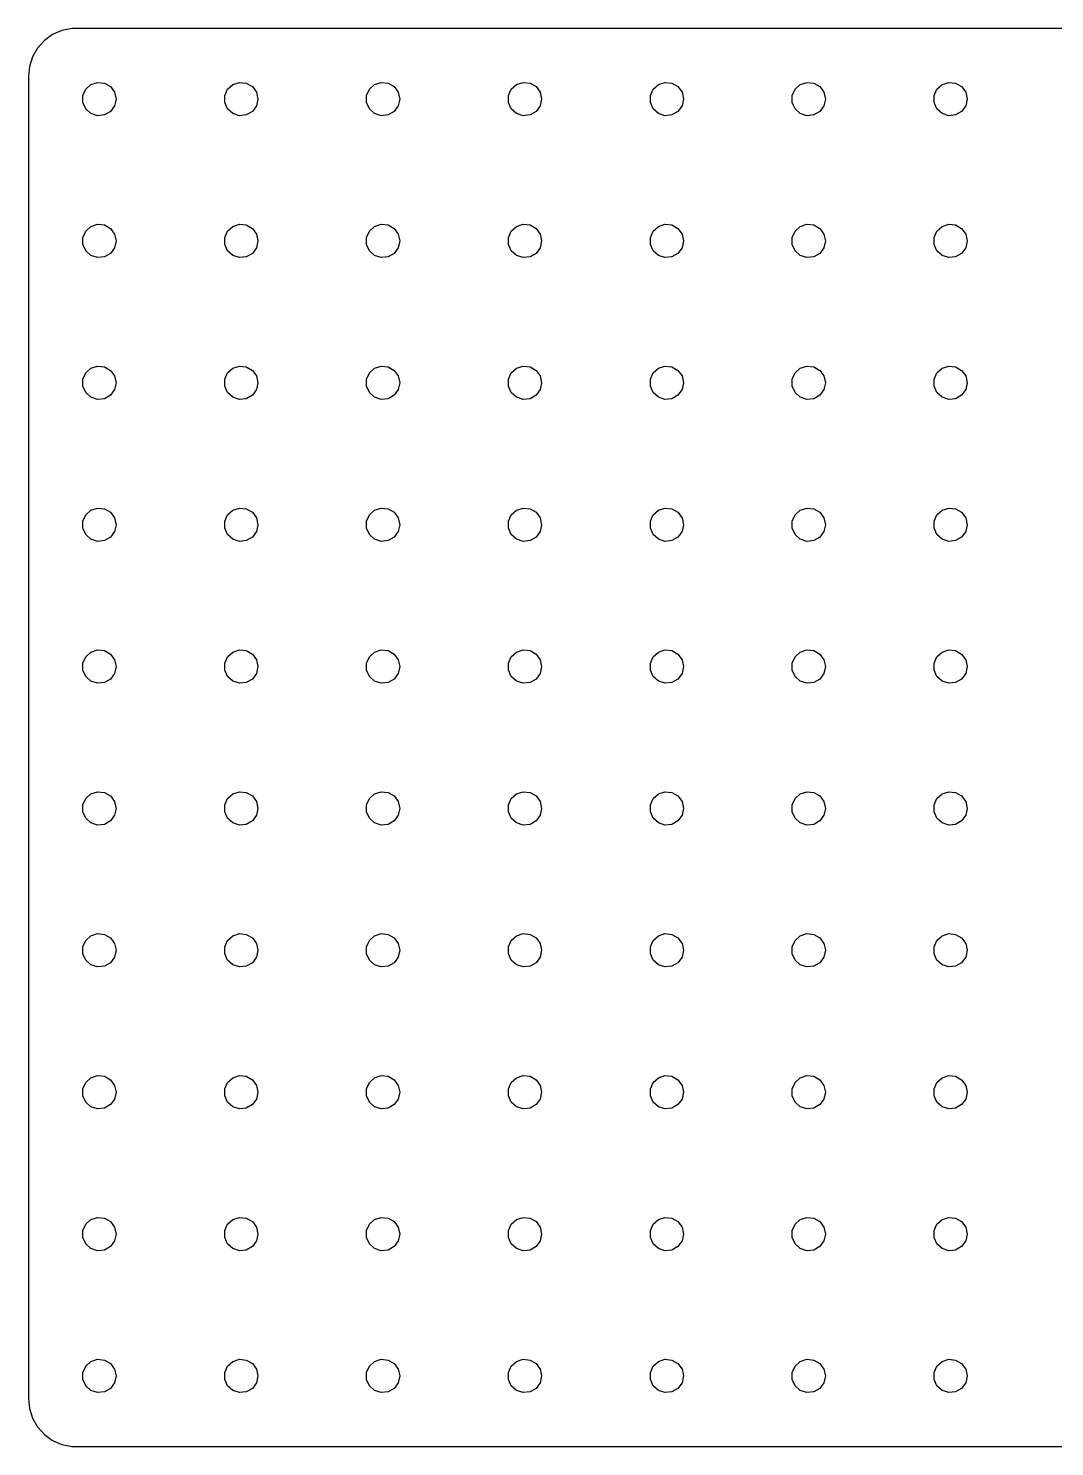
# Model space of a CAD drawing. Header units: metres. Extents: x 0 to 572, y 0 to 381.
# Drawn here: x 0 to 275.6, y 0.1 to 380.9 of the extents above; entities that cross this region are included whole.
import ezdxf

# ---------------------------------------------------------------- set-up
doc = ezdxf.new("R2010")
doc.units = ezdxf.units.M

msp = doc.modelspace()

# ---------------------------------------------------------------- linework, layer by layer
for p, q in [((11.6411, 380.929), (8.9828, 380.364)), ((559.859, 380.929), (11.6411, 380.929)), ((4.3013, 377.661), (2.4828, 375.641)), ((6.5, 379.258), (4.3013, 377.661)), ((8.9828, 380.364), (6.5, 379.258)), ((1.1239, 373.288), (0.2841, 370.703)), ((2.4828, 375.641), (1.1239, 373.288)), ((0.2841, 370.703), (0, 368)), ((0, 368), (0, 13)), ((15.4094, 364.595), (16.8, 365.847)), ((16.8, 365.847), (18.5796, 366.425)), ((18.5796, 366.425), (20.4406, 366.23)), ((20.4406, 366.23), (22.0611, 365.294)), ((53.5094, 364.595), (54.9, 365.847)), ((54.9, 365.847), (56.6796, 366.425)), ((56.6796, 366.425), (58.5406, 366.23)), ((58.5406, 366.23), (60.1611, 365.294)), ((91.6094, 364.595), (93, 365.847)), ((93, 365.847), (94.7796, 366.425)), ((94.7796, 366.425), (96.6406, 366.23)), ((96.6406, 366.23), (98.2611, 365.294)), ((129.709, 364.595), (131.1, 365.847)), ((131.1, 365.847), (132.88, 366.425)), ((132.88, 366.425), (134.741, 366.23)), ((134.741, 366.23), (136.361, 365.294)), ((167.809, 364.595), (169.2, 365.847)), ((169.2, 365.847), (170.98, 366.425)), ((170.98, 366.425), (172.841, 366.23)), ((172.841, 366.23), (174.461, 365.294)), ((205.909, 364.595), (207.3, 365.847)), ((207.3, 365.847), (209.08, 366.425)), ((209.08, 366.425), (210.941, 366.23)), ((210.941, 366.23), (212.561, 365.294)), ((244.009, 364.595), (245.4, 365.847)), ((245.4, 365.847), (247.18, 366.425)), ((247.18, 366.425), (249.041, 366.23)), ((249.041, 366.23), (250.661, 365.294)), ((14.6483, 362.886), (15.4094, 364.595)), ((14.6483, 361.014), (14.6483, 362.886)), ((22.0611, 365.294), (23.1609, 363.78)), ((23.1609, 363.78), (23.55, 361.95)), ((23.55, 361.95), (23.1609, 360.12)), ((52.7483, 362.886), (53.5094, 364.595)), ((52.7483, 361.014), (52.7483, 362.886)), ((60.1611, 365.294), (61.2609, 363.78)), ((61.2609, 363.78), (61.65, 361.95)), ((61.65, 361.95), (61.2609, 360.12)), ((90.8483, 362.886), (91.6094, 364.595)), ((90.8483, 361.014), (90.8483, 362.886)), ((98.2611, 365.294), (99.3609, 363.78)), ((99.3609, 363.78), (99.75, 361.95)), ((99.75, 361.95), (99.3609, 360.12)), ((128.948, 362.886), (129.709, 364.595)), ((128.948, 361.014), (128.948, 362.886)), ((136.361, 365.294), (137.461, 363.78)), ((137.461, 363.78), (137.85, 361.95)), ((137.85, 361.95), (137.461, 360.12)), ((167.048, 362.886), (167.809, 364.595)), ((167.048, 361.014), (167.048, 362.886)), ((174.461, 365.294), (175.561, 363.78)), ((175.561, 363.78), (175.95, 361.95)), ((175.95, 361.95), (175.561, 360.12)), ((205.148, 362.886), (205.909, 364.595)), ((205.148, 361.014), (205.148, 362.886)), ((212.561, 365.294), (213.661, 363.78)), ((213.661, 363.78), (214.05, 361.95)), ((214.05, 361.95), (213.661, 360.12)), ((243.248, 362.886), (244.009, 364.595)), ((243.248, 361.014), (243.248, 362.886)), ((250.661, 365.294), (251.761, 363.78)), ((251.761, 363.78), (252.15, 361.95)), ((252.15, 361.95), (251.761, 360.12)), ((15.4094, 359.305), (14.6483, 361.014)), ((16.8, 358.053), (15.4094, 359.305)), ((18.5796, 357.475), (16.8, 358.053)), ((22.0611, 358.606), (20.4406, 357.67)), ((23.1609, 360.12), (22.0611, 358.606)), ((53.5094, 359.305), (52.7483, 361.014)), ((54.9, 358.053), (53.5094, 359.305)), ((56.6796, 357.475), (54.9, 358.053)), ((60.1611, 358.606), (58.5406, 357.67)), ((61.2609, 360.12), (60.1611, 358.606)), ((91.6094, 359.305), (90.8483, 361.014)), ((93, 358.053), (91.6094, 359.305)), ((94.7796, 357.475), (93, 358.053)), ((98.2611, 358.606), (96.6406, 357.67)), ((99.3609, 360.12), (98.2611, 358.606)), ((129.709, 359.305), (128.948, 361.014)), ((131.1, 358.053), (129.709, 359.305)), ((132.88, 357.475), (131.1, 358.053)), ((136.361, 358.606), (134.741, 357.67)), ((137.461, 360.12), (136.361, 358.606)), ((167.809, 359.305), (167.048, 361.014)), ((169.2, 358.053), (167.809, 359.305)), ((170.98, 357.475), (169.2, 358.053)), ((174.461, 358.606), (172.841, 357.67)), ((175.561, 360.12), (174.461, 358.606)), ((205.909, 359.305), (205.148, 361.014)), ((207.3, 358.053), (205.909, 359.305)), ((209.08, 357.475), (207.3, 358.053)), ((212.561, 358.606), (210.941, 357.67)), ((213.661, 360.12), (212.561, 358.606)), ((244.009, 359.305), (243.248, 361.014)), ((245.4, 358.053), (244.009, 359.305)), ((247.18, 357.475), (245.4, 358.053)), ((250.661, 358.606), (249.041, 357.67)), ((251.761, 360.12), (250.661, 358.606)), ((20.4406, 357.67), (18.5796, 357.475)), ((58.5406, 357.67), (56.6796, 357.475)), ((96.6406, 357.67), (94.7796, 357.475)), ((134.741, 357.67), (132.88, 357.475)), ((172.841, 357.67), (170.98, 357.475)), ((210.941, 357.67), (209.08, 357.475)), ((249.041, 357.67), (247.18, 357.475)), ((15.4094, 326.495), (16.8, 327.747)), ((16.8, 327.747), (18.5796, 328.325)), ((18.5796, 328.325), (20.4406, 328.13)), ((20.4406, 328.13), (22.0611, 327.194)), ((53.5094, 326.495), (54.9, 327.747)), ((54.9, 327.747), (56.6796, 328.325)), ((56.6796, 328.325), (58.5406, 328.13)), ((58.5406, 328.13), (60.1611, 327.194)), ((91.6094, 326.495), (93, 327.747)), ((93, 327.747), (94.7796, 328.325)), ((94.7796, 328.325), (96.6406, 328.13)), ((96.6406, 328.13), (98.2611, 327.194)), ((129.709, 326.495), (131.1, 327.747)), ((131.1, 327.747), (132.88, 328.325)), ((132.88, 328.325), (134.741, 328.13)), ((134.741, 328.13), (136.361, 327.194)), ((167.809, 326.495), (169.2, 327.747)), ((169.2, 327.747), (170.98, 328.325)), ((170.98, 328.325), (172.841, 328.13)), ((172.841, 328.13), (174.461, 327.194)), ((205.909, 326.495), (207.3, 327.747)), ((207.3, 327.747), (209.08, 328.325)), ((209.08, 328.325), (210.941, 328.13)), ((210.941, 328.13), (212.561, 327.194)), ((244.009, 326.495), (245.4, 327.747)), ((245.4, 327.747), (247.18, 328.325)), ((247.18, 328.325), (249.041, 328.13)), ((249.041, 328.13), (250.661, 327.194)), ((14.6483, 324.786), (15.4094, 326.495)), ((14.6483, 322.914), (14.6483, 324.786)), ((22.0611, 327.194), (23.1609, 325.68)), ((23.1609, 325.68), (23.55, 323.85)), ((23.55, 323.85), (23.1609, 322.02)), ((52.7483, 324.786), (53.5094, 326.495)), ((52.7483, 322.914), (52.7483, 324.786)), ((60.1611, 327.194), (61.2609, 325.68)), ((61.2609, 325.68), (61.65, 323.85)), ((61.65, 323.85), (61.2609, 322.02)), ((90.8483, 324.786), (91.6094, 326.495)), ((90.8483, 322.914), (90.8483, 324.786)), ((98.2611, 327.194), (99.3609, 325.68)), ((99.3609, 325.68), (99.75, 323.85)), ((99.75, 323.85), (99.3609, 322.02)), ((128.948, 324.786), (129.709, 326.495)), ((128.948, 322.914), (128.948, 324.786)), ((136.361, 327.194), (137.461, 325.68)), ((137.461, 325.68), (137.85, 323.85)), ((137.85, 323.85), (137.461, 322.02)), ((167.048, 324.786), (167.809, 326.495)), ((167.048, 322.914), (167.048, 324.786)), ((174.461, 327.194), (175.561, 325.68)), ((175.561, 325.68), (175.95, 323.85)), ((175.95, 323.85), (175.561, 322.02)), ((205.148, 324.786), (205.909, 326.495)), ((205.148, 322.914), (205.148, 324.786)), ((212.561, 327.194), (213.661, 325.68)), ((213.661, 325.68), (214.05, 323.85)), ((214.05, 323.85), (213.661, 322.02)), ((243.248, 324.786), (244.009, 326.495)), ((243.248, 322.914), (243.248, 324.786)), ((250.661, 327.194), (251.761, 325.68)), ((251.761, 325.68), (252.15, 323.85)), ((252.15, 323.85), (251.761, 322.02)), ((15.4094, 321.205), (14.6483, 322.914)), ((16.8, 319.953), (15.4094, 321.205)), ((18.5796, 319.375), (16.8, 319.953)), ((22.0611, 320.506), (20.4406, 319.57)), ((23.1609, 322.02), (22.0611, 320.506)), ((53.5094, 321.205), (52.7483, 322.914)), ((54.9, 319.953), (53.5094, 321.205)), ((56.6796, 319.375), (54.9, 319.953)), ((60.1611, 320.506), (58.5406, 319.57)), ((61.2609, 322.02), (60.1611, 320.506)), ((91.6094, 321.205), (90.8483, 322.914)), ((93, 319.953), (91.6094, 321.205)), ((94.7796, 319.375), (93, 319.953)), ((98.2611, 320.506), (96.6406, 319.57)), ((99.3609, 322.02), (98.2611, 320.506)), ((129.709, 321.205), (128.948, 322.914)), ((131.1, 319.953), (129.709, 321.205)), ((132.88, 319.375), (131.1, 319.953)), ((136.361, 320.506), (134.741, 319.57)), ((137.461, 322.02), (136.361, 320.506)), ((167.809, 321.205), (167.048, 322.914)), ((169.2, 319.953), (167.809, 321.205)), ((170.98, 319.375), (169.2, 319.953)), ((174.461, 320.506), (172.841, 319.57)), ((175.561, 322.02), (174.461, 320.506)), ((205.909, 321.205), (205.148, 322.914)), ((207.3, 319.953), (205.909, 321.205)), ((209.08, 319.375), (207.3, 319.953)), ((212.561, 320.506), (210.941, 319.57)), ((213.661, 322.02), (212.561, 320.506)), ((244.009, 321.205), (243.248, 322.914)), ((245.4, 319.953), (244.009, 321.205)), ((247.18, 319.375), (245.4, 319.953)), ((250.661, 320.506), (249.041, 319.57)), ((251.761, 322.02), (250.661, 320.506)), ((20.4406, 319.57), (18.5796, 319.375)), ((58.5406, 319.57), (56.6796, 319.375)), ((96.6406, 319.57), (94.7796, 319.375)), ((134.741, 319.57), (132.88, 319.375)), ((172.841, 319.57), (170.98, 319.375)), ((210.941, 319.57), (209.08, 319.375)), ((249.041, 319.57), (247.18, 319.375)), ((15.4094, 288.395), (16.8, 289.647)), ((16.8, 289.647), (18.5796, 290.225)), ((18.5796, 290.225), (20.4406, 290.03)), ((20.4406, 290.03), (22.0611, 289.094)), ((53.5094, 288.395), (54.9, 289.647)), ((54.9, 289.647), (56.6796, 290.225)), ((56.6796, 290.225), (58.5406, 290.03)), ((58.5406, 290.03), (60.1611, 289.094)), ((91.6094, 288.395), (93, 289.647)), ((93, 289.647), (94.7796, 290.225)), ((94.7796, 290.225), (96.6406, 290.03)), ((96.6406, 290.03), (98.2611, 289.094)), ((129.709, 288.395), (131.1, 289.647)), ((131.1, 289.647), (132.88, 290.225)), ((132.88, 290.225), (134.741, 290.03)), ((134.741, 290.03), (136.361, 289.094)), ((167.809, 288.395), (169.2, 289.647)), ((169.2, 289.647), (170.98, 290.225)), ((170.98, 290.225), (172.841, 290.03)), ((172.841, 290.03), (174.461, 289.094)), ((205.909, 288.395), (207.3, 289.647)), ((207.3, 289.647), (209.08, 290.225)), ((209.08, 290.225), (210.941, 290.03)), ((210.941, 290.03), (212.561, 289.094)), ((244.009, 288.395), (245.4, 289.647)), ((245.4, 289.647), (247.18, 290.225)), ((247.18, 290.225), (249.041, 290.03)), ((249.041, 290.03), (250.661, 289.094)), ((14.6483, 286.686), (15.4094, 288.395)), ((14.6483, 284.814), (14.6483, 286.686)), ((22.0611, 289.094), (23.1609, 287.58)), ((23.1609, 287.58), (23.55, 285.75)), ((23.55, 285.75), (23.1609, 283.92)), ((52.7483, 286.686), (53.5094, 288.395)), ((52.7483, 284.814), (52.7483, 286.686)), ((60.1611, 289.094), (61.2609, 287.58)), ((61.2609, 287.58), (61.65, 285.75)), ((61.65, 285.75), (61.2609, 283.92)), ((90.8483, 286.686), (91.6094, 288.395)), ((90.8483, 284.814), (90.8483, 286.686)), ((98.2611, 289.094), (99.3609, 287.58)), ((99.3609, 287.58), (99.75, 285.75)), ((99.75, 285.75), (99.3609, 283.92)), ((128.948, 286.686), (129.709, 288.395)), ((128.948, 284.814), (128.948, 286.686)), ((136.361, 289.094), (137.461, 287.58)), ((137.461, 287.58), (137.85, 285.75)), ((137.85, 285.75), (137.461, 283.92)), ((167.048, 286.686), (167.809, 288.395)), ((167.048, 284.814), (167.048, 286.686)), ((174.461, 289.094), (175.561, 287.58)), ((175.561, 287.58), (175.95, 285.75)), ((175.95, 285.75), (175.561, 283.92)), ((205.148, 286.686), (205.909, 288.395)), ((205.148, 284.814), (205.148, 286.686)), ((212.561, 289.094), (213.661, 287.58)), ((213.661, 287.58), (214.05, 285.75)), ((214.05, 285.75), (213.661, 283.92)), ((243.248, 286.686), (244.009, 288.395)), ((243.248, 284.814), (243.248, 286.686)), ((250.661, 289.094), (251.761, 287.58)), ((251.761, 287.58), (252.15, 285.75)), ((252.15, 285.75), (251.761, 283.92)), ((15.4094, 283.105), (14.6483, 284.814)), ((16.8, 281.853), (15.4094, 283.105)), ((18.5796, 281.275), (16.8, 281.853)), ((22.0611, 282.406), (20.4406, 281.47)), ((23.1609, 283.92), (22.0611, 282.406)), ((53.5094, 283.105), (52.7483, 284.814)), ((54.9, 281.853), (53.5094, 283.105)), ((56.6796, 281.275), (54.9, 281.853)), ((60.1611, 282.406), (58.5406, 281.47)), ((61.2609, 283.92), (60.1611, 282.406)), ((91.6094, 283.105), (90.8483, 284.814)), ((93, 281.853), (91.6094, 283.105)), ((94.7796, 281.275), (93, 281.853)), ((98.2611, 282.406), (96.6406, 281.47)), ((99.3609, 283.92), (98.2611, 282.406)), ((129.709, 283.105), (128.948, 284.814)), ((131.1, 281.853), (129.709, 283.105)), ((132.88, 281.275), (131.1, 281.853)), ((136.361, 282.406), (134.741, 281.47)), ((137.461, 283.92), (136.361, 282.406)), ((167.809, 283.105), (167.048, 284.814)), ((169.2, 281.853), (167.809, 283.105)), ((170.98, 281.275), (169.2, 281.853)), ((174.461, 282.406), (172.841, 281.47)), ((175.561, 283.92), (174.461, 282.406)), ((205.909, 283.105), (205.148, 284.814)), ((207.3, 281.853), (205.909, 283.105)), ((209.08, 281.275), (207.3, 281.853)), ((212.561, 282.406), (210.941, 281.47)), ((213.661, 283.92), (212.561, 282.406)), ((244.009, 283.105), (243.248, 284.814)), ((245.4, 281.853), (244.009, 283.105)), ((247.18, 281.275), (245.4, 281.853)), ((250.661, 282.406), (249.041, 281.47)), ((251.761, 283.92), (250.661, 282.406)), ((20.4406, 281.47), (18.5796, 281.275)), ((58.5406, 281.47), (56.6796, 281.275)), ((96.6406, 281.47), (94.7796, 281.275)), ((134.741, 281.47), (132.88, 281.275)), ((172.841, 281.47), (170.98, 281.275)), ((210.941, 281.47), (209.08, 281.275)), ((249.041, 281.47), (247.18, 281.275)), ((15.4094, 250.295), (16.8, 251.547)), ((16.8, 251.547), (18.5796, 252.125)), ((18.5796, 252.125), (20.4406, 251.93)), ((20.4406, 251.93), (22.0611, 250.994)), ((53.5094, 250.295), (54.9, 251.547)), ((54.9, 251.547), (56.6796, 252.125)), ((56.6796, 252.125), (58.5406, 251.93)), ((58.5406, 251.93), (60.1611, 250.994)), ((91.6094, 250.295), (93, 251.547)), ((93, 251.547), (94.7796, 252.125)), ((94.7796, 252.125), (96.6406, 251.93)), ((96.6406, 251.93), (98.2611, 250.994)), ((129.709, 250.295), (131.1, 251.547)), ((131.1, 251.547), (132.88, 252.125)), ((132.88, 252.125), (134.741, 251.93)), ((134.741, 251.93), (136.361, 250.994)), ((167.809, 250.295), (169.2, 251.547)), ((169.2, 251.547), (170.98, 252.125)), ((170.98, 252.125), (172.841, 251.93)), ((172.841, 251.93), (174.461, 250.994)), ((205.909, 250.295), (207.3, 251.547)), ((207.3, 251.547), (209.08, 252.125)), ((209.08, 252.125), (210.941, 251.93)), ((210.941, 251.93), (212.561, 250.994)), ((244.009, 250.295), (245.4, 251.547)), ((245.4, 251.547), (247.18, 252.125)), ((247.18, 252.125), (249.041, 251.93)), ((249.041, 251.93), (250.661, 250.994)), ((14.6483, 248.586), (15.4094, 250.295)), ((14.6483, 246.714), (14.6483, 248.586)), ((22.0611, 250.994), (23.1609, 249.48)), ((23.1609, 249.48), (23.55, 247.65)), ((23.55, 247.65), (23.1609, 245.82)), ((52.7483, 248.586), (53.5094, 250.295)), ((52.7483, 246.714), (52.7483, 248.586)), ((60.1611, 250.994), (61.2609, 249.48)), ((61.2609, 249.48), (61.65, 247.65)), ((61.65, 247.65), (61.2609, 245.82)), ((90.8483, 248.586), (91.6094, 250.295)), ((90.8483, 246.714), (90.8483, 248.586)), ((98.2611, 250.994), (99.3609, 249.48)), ((99.3609, 249.48), (99.75, 247.65)), ((99.75, 247.65), (99.3609, 245.82)), ((128.948, 248.586), (129.709, 250.295)), ((128.948, 246.714), (128.948, 248.586)), ((136.361, 250.994), (137.461, 249.48)), ((137.461, 249.48), (137.85, 247.65)), ((137.85, 247.65), (137.461, 245.82)), ((167.048, 248.586), (167.809, 250.295)), ((167.048, 246.714), (167.048, 248.586)), ((174.461, 250.994), (175.561, 249.48)), ((175.561, 249.48), (175.95, 247.65)), ((175.95, 247.65), (175.561, 245.82)), ((205.148, 248.586), (205.909, 250.295)), ((205.148, 246.714), (205.148, 248.586)), ((212.561, 250.994), (213.661, 249.48)), ((213.661, 249.48), (214.05, 247.65)), ((214.05, 247.65), (213.661, 245.82)), ((243.248, 248.586), (244.009, 250.295)), ((243.248, 246.714), (243.248, 248.586)), ((250.661, 250.994), (251.761, 249.48)), ((251.761, 249.48), (252.15, 247.65)), ((252.15, 247.65), (251.761, 245.82)), ((15.4094, 245.005), (14.6483, 246.714)), ((16.8, 243.753), (15.4094, 245.005)), ((18.5796, 243.175), (16.8, 243.753)), ((22.0611, 244.306), (20.4406, 243.37)), ((23.1609, 245.82), (22.0611, 244.306)), ((53.5094, 245.005), (52.7483, 246.714)), ((54.9, 243.753), (53.5094, 245.005)), ((56.6796, 243.175), (54.9, 243.753)), ((60.1611, 244.306), (58.5406, 243.37)), ((61.2609, 245.82), (60.1611, 244.306)), ((91.6094, 245.005), (90.8483, 246.714)), ((93, 243.753), (91.6094, 245.005)), ((94.7796, 243.175), (93, 243.753)), ((98.2611, 244.306), (96.6406, 243.37)), ((99.3609, 245.82), (98.2611, 244.306)), ((129.709, 245.005), (128.948, 246.714)), ((131.1, 243.753), (129.709, 245.005)), ((132.88, 243.175), (131.1, 243.753)), ((136.361, 244.306), (134.741, 243.37)), ((137.461, 245.82), (136.361, 244.306)), ((167.809, 245.005), (167.048, 246.714)), ((169.2, 243.753), (167.809, 245.005)), ((170.98, 243.175), (169.2, 243.753)), ((174.461, 244.306), (172.841, 243.37)), ((175.561, 245.82), (174.461, 244.306)), ((205.909, 245.005), (205.148, 246.714)), ((207.3, 243.753), (205.909, 245.005)), ((209.08, 243.175), (207.3, 243.753)), ((212.561, 244.306), (210.941, 243.37)), ((213.661, 245.82), (212.561, 244.306)), ((244.009, 245.005), (243.248, 246.714)), ((245.4, 243.753), (244.009, 245.005)), ((247.18, 243.175), (245.4, 243.753)), ((250.661, 244.306), (249.041, 243.37)), ((251.761, 245.82), (250.661, 244.306)), ((20.4406, 243.37), (18.5796, 243.175)), ((58.5406, 243.37), (56.6796, 243.175)), ((96.6406, 243.37), (94.7796, 243.175)), ((134.741, 243.37), (132.88, 243.175)), ((172.841, 243.37), (170.98, 243.175)), ((210.941, 243.37), (209.08, 243.175)), ((249.041, 243.37), (247.18, 243.175)), ((15.4094, 212.195), (16.8, 213.447)), ((16.8, 213.447), (18.5796, 214.025)), ((18.5796, 214.025), (20.4406, 213.83)), ((20.4406, 213.83), (22.0611, 212.894)), ((53.5094, 212.195), (54.9, 213.447)), ((54.9, 213.447), (56.6796, 214.025)), ((56.6796, 214.025), (58.5406, 213.83)), ((58.5406, 213.83), (60.1611, 212.894)), ((91.6094, 212.195), (93, 213.447)), ((93, 213.447), (94.7796, 214.025)), ((94.7796, 214.025), (96.6406, 213.83)), ((96.6406, 213.83), (98.2611, 212.894)), ((129.709, 212.195), (131.1, 213.447)), ((131.1, 213.447), (132.88, 214.025)), ((132.88, 214.025), (134.741, 213.83)), ((134.741, 213.83), (136.361, 212.894)), ((167.809, 212.195), (169.2, 213.447)), ((169.2, 213.447), (170.98, 214.025)), ((170.98, 214.025), (172.841, 213.83)), ((172.841, 213.83), (174.461, 212.894)), ((205.909, 212.195), (207.3, 213.447)), ((207.3, 213.447), (209.08, 214.025)), ((209.08, 214.025), (210.941, 213.83)), ((210.941, 213.83), (212.561, 212.894)), ((244.009, 212.195), (245.4, 213.447)), ((245.4, 213.447), (247.18, 214.025)), ((247.18, 214.025), (249.041, 213.83)), ((249.041, 213.83), (250.661, 212.894)), ((14.6483, 210.486), (15.4094, 212.195)), ((14.6483, 208.614), (14.6483, 210.486)), ((22.0611, 212.894), (23.1609, 211.38)), ((23.1609, 211.38), (23.55, 209.55)), ((23.55, 209.55), (23.1609, 207.72)), ((52.7483, 210.486), (53.5094, 212.195)), ((52.7483, 208.614), (52.7483, 210.486)), ((60.1611, 212.894), (61.2609, 211.38)), ((61.2609, 211.38), (61.65, 209.55)), ((61.65, 209.55), (61.2609, 207.72)), ((90.8483, 210.486), (91.6094, 212.195)), ((90.8483, 208.614), (90.8483, 210.486)), ((98.2611, 212.894), (99.3609, 211.38)), ((99.3609, 211.38), (99.75, 209.55)), ((99.75, 209.55), (99.3609, 207.72)), ((128.948, 210.486), (129.709, 212.195)), ((128.948, 208.614), (128.948, 210.486)), ((136.361, 212.894), (137.461, 211.38)), ((137.461, 211.38), (137.85, 209.55)), ((137.85, 209.55), (137.461, 207.72)), ((167.048, 210.486), (167.809, 212.195)), ((167.048, 208.614), (167.048, 210.486)), ((174.461, 212.894), (175.561, 211.38)), ((175.561, 211.38), (175.95, 209.55)), ((175.95, 209.55), (175.561, 207.72)), ((205.148, 210.486), (205.909, 212.195)), ((205.148, 208.614), (205.148, 210.486)), ((212.561, 212.894), (213.661, 211.38)), ((213.661, 211.38), (214.05, 209.55)), ((214.05, 209.55), (213.661, 207.72)), ((243.248, 210.486), (244.009, 212.195)), ((243.248, 208.614), (243.248, 210.486)), ((250.661, 212.894), (251.761, 211.38)), ((251.761, 211.38), (252.15, 209.55)), ((252.15, 209.55), (251.761, 207.72)), ((15.4094, 206.905), (14.6483, 208.614)), ((16.8, 205.653), (15.4094, 206.905)), ((22.0611, 206.206), (20.4406, 205.27)), ((23.1609, 207.72), (22.0611, 206.206)), ((53.5094, 206.905), (52.7483, 208.614)), ((54.9, 205.653), (53.5094, 206.905)), ((60.1611, 206.206), (58.5406, 205.27)), ((61.2609, 207.72), (60.1611, 206.206)), ((91.6094, 206.905), (90.8483, 208.614)), ((93, 205.653), (91.6094, 206.905)), ((98.2611, 206.206), (96.6406, 205.27)), ((99.3609, 207.72), (98.2611, 206.206)), ((129.709, 206.905), (128.948, 208.614)), ((131.1, 205.653), (129.709, 206.905)), ((136.361, 206.206), (134.741, 205.27)), ((137.461, 207.72), (136.361, 206.206)), ((167.809, 206.905), (167.048, 208.614)), ((169.2, 205.653), (167.809, 206.905)), ((174.461, 206.206), (172.841, 205.27)), ((175.561, 207.72), (174.461, 206.206)), ((205.909, 206.905), (205.148, 208.614)), ((207.3, 205.653), (205.909, 206.905)), ((212.561, 206.206), (210.941, 205.27)), ((213.661, 207.72), (212.561, 206.206)), ((244.009, 206.905), (243.248, 208.614)), ((245.4, 205.653), (244.009, 206.905)), ((250.661, 206.206), (249.041, 205.27)), ((251.761, 207.72), (250.661, 206.206)), ((18.5796, 205.075), (16.8, 205.653)), ((20.4406, 205.27), (18.5796, 205.075)), ((56.6796, 205.075), (54.9, 205.653)), ((58.5406, 205.27), (56.6796, 205.075)), ((94.7796, 205.075), (93, 205.653)), ((96.6406, 205.27), (94.7796, 205.075)), ((132.88, 205.075), (131.1, 205.653)), ((134.741, 205.27), (132.88, 205.075)), ((170.98, 205.075), (169.2, 205.653)), ((172.841, 205.27), (170.98, 205.075)), ((209.08, 205.075), (207.3, 205.653)), ((210.941, 205.27), (209.08, 205.075)), ((247.18, 205.075), (245.4, 205.653)), ((249.041, 205.27), (247.18, 205.075)), ((15.4094, 174.095), (16.8, 175.347)), ((16.8, 175.347), (18.5796, 175.925)), ((18.5796, 175.925), (20.4406, 175.73)), ((20.4406, 175.73), (22.0611, 174.794)), ((53.5094, 174.095), (54.9, 175.347)), ((54.9, 175.347), (56.6796, 175.925)), ((56.6796, 175.925), (58.5406, 175.73)), ((58.5406, 175.73), (60.1611, 174.794)), ((91.6094, 174.095), (93, 175.347)), ((93, 175.347), (94.7796, 175.925)), ((94.7796, 175.925), (96.6406, 175.73)), ((96.6406, 175.73), (98.2611, 174.794)), ((129.709, 174.095), (131.1, 175.347)), ((131.1, 175.347), (132.88, 175.925)), ((132.88, 175.925), (134.741, 175.73)), ((134.741, 175.73), (136.361, 174.794)), ((167.809, 174.095), (169.2, 175.347)), ((169.2, 175.347), (170.98, 175.925)), ((170.98, 175.925), (172.841, 175.73)), ((172.841, 175.73), (174.461, 174.794)), ((205.909, 174.095), (207.3, 175.347)), ((207.3, 175.347), (209.08, 175.925)), ((209.08, 175.925), (210.941, 175.73)), ((210.941, 175.73), (212.561, 174.794)), ((244.009, 174.095), (245.4, 175.347)), ((245.4, 175.347), (247.18, 175.925)), ((247.18, 175.925), (249.041, 175.73)), ((249.041, 175.73), (250.661, 174.794)), ((14.6483, 172.386), (15.4094, 174.095)), ((14.6483, 170.514), (14.6483, 172.386)), ((22.0611, 174.794), (23.1609, 173.28)), ((23.1609, 173.28), (23.55, 171.45)), ((23.55, 171.45), (23.1609, 169.62)), ((52.7483, 172.386), (53.5094, 174.095)), ((52.7483, 170.514), (52.7483, 172.386)), ((60.1611, 174.794), (61.2609, 173.28)), ((61.2609, 173.28), (61.65, 171.45)), ((61.65, 171.45), (61.2609, 169.62)), ((90.8483, 172.386), (91.6094, 174.095)), ((90.8483, 170.514), (90.8483, 172.386)), ((98.2611, 174.794), (99.3609, 173.28)), ((99.3609, 173.28), (99.75, 171.45)), ((99.75, 171.45), (99.3609, 169.62)), ((128.948, 172.386), (129.709, 174.095)), ((128.948, 170.514), (128.948, 172.386)), ((136.361, 174.794), (137.461, 173.28)), ((137.461, 173.28), (137.85, 171.45)), ((137.85, 171.45), (137.461, 169.62)), ((167.048, 172.386), (167.809, 174.095)), ((167.048, 170.514), (167.048, 172.386)), ((174.461, 174.794), (175.561, 173.28)), ((175.561, 173.28), (175.95, 171.45)), ((175.95, 171.45), (175.561, 169.62)), ((205.148, 172.386), (205.909, 174.095)), ((205.148, 170.514), (205.148, 172.386)), ((212.561, 174.794), (213.661, 173.28)), ((213.661, 173.28), (214.05, 171.45)), ((214.05, 171.45), (213.661, 169.62)), ((243.248, 172.386), (244.009, 174.095)), ((243.248, 170.514), (243.248, 172.386)), ((250.661, 174.794), (251.761, 173.28)), ((251.761, 173.28), (252.15, 171.45)), ((252.15, 171.45), (251.761, 169.62)), ((15.4094, 168.805), (14.6483, 170.514)), ((16.8, 167.553), (15.4094, 168.805)), ((22.0611, 168.106), (20.4406, 167.17)), ((23.1609, 169.62), (22.0611, 168.106)), ((53.5094, 168.805), (52.7483, 170.514)), ((54.9, 167.553), (53.5094, 168.805)), ((60.1611, 168.106), (58.5406, 167.17)), ((61.2609, 169.62), (60.1611, 168.106)), ((91.6094, 168.805), (90.8483, 170.514)), ((93, 167.553), (91.6094, 168.805)), ((98.2611, 168.106), (96.6406, 167.17)), ((99.3609, 169.62), (98.2611, 168.106)), ((129.709, 168.805), (128.948, 170.514)), ((131.1, 167.553), (129.709, 168.805)), ((136.361, 168.106), (134.741, 167.17)), ((137.461, 169.62), (136.361, 168.106)), ((167.809, 168.805), (167.048, 170.514)), ((169.2, 167.553), (167.809, 168.805)), ((174.461, 168.106), (172.841, 167.17)), ((175.561, 169.62), (174.461, 168.106)), ((205.909, 168.805), (205.148, 170.514)), ((207.3, 167.553), (205.909, 168.805)), ((212.561, 168.106), (210.941, 167.17)), ((213.661, 169.62), (212.561, 168.106)), ((244.009, 168.805), (243.248, 170.514)), ((245.4, 167.553), (244.009, 168.805)), ((250.661, 168.106), (249.041, 167.17)), ((251.761, 169.62), (250.661, 168.106)), ((18.5796, 166.975), (16.8, 167.553)), ((20.4406, 167.17), (18.5796, 166.975)), ((56.6796, 166.975), (54.9, 167.553)), ((58.5406, 167.17), (56.6796, 166.975)), ((94.7796, 166.975), (93, 167.553)), ((96.6406, 167.17), (94.7796, 166.975)), ((132.88, 166.975), (131.1, 167.553)), ((134.741, 167.17), (132.88, 166.975)), ((170.98, 166.975), (169.2, 167.553)), ((172.841, 167.17), (170.98, 166.975)), ((209.08, 166.975), (207.3, 167.553)), ((210.941, 167.17), (209.08, 166.975)), ((247.18, 166.975), (245.4, 167.553)), ((249.041, 167.17), (247.18, 166.975)), ((15.4094, 135.995), (16.8, 137.247)), ((16.8, 137.247), (18.5796, 137.825)), ((18.5796, 137.825), (20.4406, 137.63)), ((20.4406, 137.63), (22.0611, 136.694)), ((53.5094, 135.995), (54.9, 137.247)), ((54.9, 137.247), (56.6796, 137.825)), ((56.6796, 137.825), (58.5406, 137.63)), ((58.5406, 137.63), (60.1611, 136.694)), ((91.6094, 135.995), (93, 137.247)), ((93, 137.247), (94.7796, 137.825)), ((94.7796, 137.825), (96.6406, 137.63)), ((96.6406, 137.63), (98.2611, 136.694)), ((129.709, 135.995), (131.1, 137.247)), ((131.1, 137.247), (132.88, 137.825)), ((132.88, 137.825), (134.741, 137.63)), ((134.741, 137.63), (136.361, 136.694)), ((167.809, 135.995), (169.2, 137.247)), ((169.2, 137.247), (170.98, 137.825)), ((170.98, 137.825), (172.841, 137.63)), ((172.841, 137.63), (174.461, 136.694)), ((205.909, 135.995), (207.3, 137.247)), ((207.3, 137.247), (209.08, 137.825)), ((209.08, 137.825), (210.941, 137.63)), ((210.941, 137.63), (212.561, 136.694)), ((244.009, 135.995), (245.4, 137.247)), ((245.4, 137.247), (247.18, 137.825)), ((247.18, 137.825), (249.041, 137.63)), ((249.041, 137.63), (250.661, 136.694)), ((14.6483, 134.286), (15.4094, 135.995)), ((14.6483, 132.414), (14.6483, 134.286)), ((22.0611, 136.694), (23.1609, 135.18)), ((23.1609, 135.18), (23.55, 133.35)), ((23.55, 133.35), (23.1609, 131.52)), ((52.7483, 134.286), (53.5094, 135.995)), ((52.7483, 132.414), (52.7483, 134.286)), ((60.1611, 136.694), (61.2609, 135.18)), ((61.2609, 135.18), (61.65, 133.35)), ((61.65, 133.35), (61.2609, 131.52)), ((90.8483, 134.286), (91.6094, 135.995)), ((90.8483, 132.414), (90.8483, 134.286)), ((98.2611, 136.694), (99.3609, 135.18)), ((99.3609, 135.18), (99.75, 133.35)), ((99.75, 133.35), (99.3609, 131.52)), ((128.948, 134.286), (129.709, 135.995)), ((128.948, 132.414), (128.948, 134.286)), ((136.361, 136.694), (137.461, 135.18)), ((137.461, 135.18), (137.85, 133.35)), ((137.85, 133.35), (137.461, 131.52)), ((167.048, 134.286), (167.809, 135.995)), ((167.048, 132.414), (167.048, 134.286)), ((174.461, 136.694), (175.561, 135.18)), ((175.561, 135.18), (175.95, 133.35)), ((175.95, 133.35), (175.561, 131.52)), ((205.148, 134.286), (205.909, 135.995)), ((205.148, 132.414), (205.148, 134.286)), ((212.561, 136.694), (213.661, 135.18)), ((213.661, 135.18), (214.05, 133.35)), ((214.05, 133.35), (213.661, 131.52)), ((243.248, 134.286), (244.009, 135.995)), ((243.248, 132.414), (243.248, 134.286)), ((250.661, 136.694), (251.761, 135.18)), ((251.761, 135.18), (252.15, 133.35)), ((252.15, 133.35), (251.761, 131.52)), ((15.4094, 130.705), (14.6483, 132.414)), ((16.8, 129.453), (15.4094, 130.705)), ((22.0611, 130.006), (20.4406, 129.07)), ((23.1609, 131.52), (22.0611, 130.006)), ((53.5094, 130.705), (52.7483, 132.414)), ((54.9, 129.453), (53.5094, 130.705)), ((60.1611, 130.006), (58.5406, 129.07)), ((61.2609, 131.52), (60.1611, 130.006)), ((91.6094, 130.705), (90.8483, 132.414)), ((93, 129.453), (91.6094, 130.705)), ((98.2611, 130.006), (96.6406, 129.07)), ((99.3609, 131.52), (98.2611, 130.006)), ((129.709, 130.705), (128.948, 132.414)), ((131.1, 129.453), (129.709, 130.705)), ((136.361, 130.006), (134.741, 129.07)), ((137.461, 131.52), (136.361, 130.006)), ((167.809, 130.705), (167.048, 132.414)), ((169.2, 129.453), (167.809, 130.705)), ((174.461, 130.006), (172.841, 129.07)), ((175.561, 131.52), (174.461, 130.006)), ((205.909, 130.705), (205.148, 132.414)), ((207.3, 129.453), (205.909, 130.705)), ((212.561, 130.006), (210.941, 129.07)), ((213.661, 131.52), (212.561, 130.006)), ((244.009, 130.705), (243.248, 132.414)), ((245.4, 129.453), (244.009, 130.705)), ((250.661, 130.006), (249.041, 129.07)), ((251.761, 131.52), (250.661, 130.006)), ((18.5796, 128.875), (16.8, 129.453)), ((20.4406, 129.07), (18.5796, 128.875)), ((56.6796, 128.875), (54.9, 129.453)), ((58.5406, 129.07), (56.6796, 128.875)), ((94.7796, 128.875), (93, 129.453)), ((96.6406, 129.07), (94.7796, 128.875)), ((132.88, 128.875), (131.1, 129.453)), ((134.741, 129.07), (132.88, 128.875)), ((170.98, 128.875), (169.2, 129.453)), ((172.841, 129.07), (170.98, 128.875)), ((209.08, 128.875), (207.3, 129.453)), ((210.941, 129.07), (209.08, 128.875)), ((247.18, 128.875), (245.4, 129.453)), ((249.041, 129.07), (247.18, 128.875)), ((15.4094, 97.895), (16.8, 99.1471)), ((16.8, 99.1471), (18.5796, 99.7253)), ((18.5796, 99.7253), (20.4406, 99.5297)), ((20.4406, 99.5297), (22.0611, 98.5941)), ((53.5094, 97.895), (54.9, 99.1471)), ((54.9, 99.1471), (56.6796, 99.7253)), ((56.6796, 99.7253), (58.5406, 99.5297)), ((58.5406, 99.5297), (60.1611, 98.5941)), ((91.6094, 97.895), (93, 99.1471)), ((93, 99.1471), (94.7796, 99.7253)), ((94.7796, 99.7253), (96.6406, 99.5297)), ((96.6406, 99.5297), (98.2611, 98.5941)), ((129.709, 97.895), (131.1, 99.1471)), ((131.1, 99.1471), (132.88, 99.7253)), ((132.88, 99.7253), (134.741, 99.5297)), ((134.741, 99.5297), (136.361, 98.5941)), ((167.809, 97.895), (169.2, 99.1471)), ((169.2, 99.1471), (170.98, 99.7253)), ((170.98, 99.7253), (172.841, 99.5297)), ((172.841, 99.5297), (174.461, 98.5941)), ((205.909, 97.895), (207.3, 99.1471)), ((207.3, 99.1471), (209.08, 99.7253)), ((209.08, 99.7253), (210.941, 99.5297)), ((210.941, 99.5297), (212.561, 98.5941)), ((244.009, 97.895), (245.4, 99.1471)), ((245.4, 99.1471), (247.18, 99.7253)), ((247.18, 99.7253), (249.041, 99.5297)), ((249.041, 99.5297), (250.661, 98.5941)), ((14.6483, 96.1856), (15.4094, 97.895)), ((14.6483, 94.3144), (14.6483, 96.1856)), ((22.0611, 98.5941), (23.1609, 97.0803)), ((23.1609, 97.0803), (23.55, 95.25)), ((23.55, 95.25), (23.1609, 93.4197)), ((52.7483, 96.1856), (53.5094, 97.895)), ((52.7483, 94.3144), (52.7483, 96.1856)), ((60.1611, 98.5941), (61.2609, 97.0803)), ((61.2609, 97.0803), (61.65, 95.25)), ((61.65, 95.25), (61.2609, 93.4197)), ((90.8483, 96.1856), (91.6094, 97.895)), ((90.8483, 94.3144), (90.8483, 96.1856)), ((98.2611, 98.5941), (99.3609, 97.0803)), ((99.3609, 97.0803), (99.75, 95.25)), ((99.75, 95.25), (99.3609, 93.4197)), ((128.948, 96.1856), (129.709, 97.895)), ((128.948, 94.3144), (128.948, 96.1856)), ((136.361, 98.5941), (137.461, 97.0803)), ((137.461, 97.0803), (137.85, 95.25)), ((137.85, 95.25), (137.461, 93.4197)), ((167.048, 96.1856), (167.809, 97.895)), ((167.048, 94.3144), (167.048, 96.1856)), ((174.461, 98.5941), (175.561, 97.0803)), ((175.561, 97.0803), (175.95, 95.25)), ((175.95, 95.25), (175.561, 93.4197)), ((205.148, 96.1856), (205.909, 97.895)), ((205.148, 94.3144), (205.148, 96.1856)), ((212.561, 98.5941), (213.661, 97.0803)), ((213.661, 97.0803), (214.05, 95.25)), ((214.05, 95.25), (213.661, 93.4197)), ((243.248, 96.1856), (244.009, 97.895)), ((243.248, 94.3144), (243.248, 96.1856)), ((250.661, 98.5941), (251.761, 97.0803)), ((251.761, 97.0803), (252.15, 95.25)), ((252.15, 95.25), (251.761, 93.4197)), ((15.4094, 92.605), (14.6483, 94.3144)), ((16.8, 91.3529), (15.4094, 92.605)), ((22.0611, 91.9058), (20.4406, 90.9702)), ((23.1609, 93.4197), (22.0611, 91.9058)), ((53.5094, 92.605), (52.7483, 94.3144)), ((54.9, 91.3529), (53.5094, 92.605)), ((60.1611, 91.9058), (58.5406, 90.9702)), ((61.2609, 93.4197), (60.1611, 91.9058)), ((91.6094, 92.605), (90.8483, 94.3144)), ((93, 91.3529), (91.6094, 92.605)), ((98.2611, 91.9058), (96.6406, 90.9702)), ((99.3609, 93.4197), (98.2611, 91.9058)), ((129.709, 92.605), (128.948, 94.3144)), ((131.1, 91.3529), (129.709, 92.605)), ((136.361, 91.9058), (134.741, 90.9702)), ((137.461, 93.4197), (136.361, 91.9058)), ((167.809, 92.605), (167.048, 94.3144)), ((169.2, 91.3529), (167.809, 92.605)), ((174.461, 91.9058), (172.841, 90.9702)), ((175.561, 93.4197), (174.461, 91.9058)), ((205.909, 92.605), (205.148, 94.3144)), ((207.3, 91.3529), (205.909, 92.605)), ((212.561, 91.9058), (210.941, 90.9702)), ((213.661, 93.4197), (212.561, 91.9058)), ((244.009, 92.605), (243.248, 94.3144)), ((245.4, 91.3529), (244.009, 92.605)), ((250.661, 91.9058), (249.041, 90.9702)), ((251.761, 93.4197), (250.661, 91.9058)), ((18.5796, 90.7746), (16.8, 91.3529)), ((20.4406, 90.9702), (18.5796, 90.7746)), ((56.6796, 90.7746), (54.9, 91.3529)), ((58.5406, 90.9702), (56.6796, 90.7746)), ((94.7796, 90.7746), (93, 91.3529)), ((96.6406, 90.9702), (94.7796, 90.7746)), ((132.88, 90.7746), (131.1, 91.3529)), ((134.741, 90.9702), (132.88, 90.7746)), ((170.98, 90.7746), (169.2, 91.3529)), ((172.841, 90.9702), (170.98, 90.7746)), ((209.08, 90.7746), (207.3, 91.3529)), ((210.941, 90.9702), (209.08, 90.7746)), ((247.18, 90.7746), (245.4, 91.3529)), ((249.041, 90.9702), (247.18, 90.7746)), ((15.4094, 59.795), (16.8, 61.0471)), ((16.8, 61.0471), (18.5796, 61.6253)), ((18.5796, 61.6253), (20.4406, 61.4297)), ((20.4406, 61.4297), (22.0611, 60.4941)), ((53.5094, 59.795), (54.9, 61.0471)), ((54.9, 61.0471), (56.6796, 61.6253)), ((56.6796, 61.6253), (58.5406, 61.4297)), ((58.5406, 61.4297), (60.1611, 60.4941)), ((91.6094, 59.795), (93, 61.0471)), ((93, 61.0471), (94.7796, 61.6253)), ((94.7796, 61.6253), (96.6406, 61.4297)), ((96.6406, 61.4297), (98.2611, 60.4941)), ((129.709, 59.795), (131.1, 61.0471)), ((131.1, 61.0471), (132.88, 61.6253)), ((132.88, 61.6253), (134.741, 61.4297)), ((134.741, 61.4297), (136.361, 60.4941)), ((167.809, 59.795), (169.2, 61.0471)), ((169.2, 61.0471), (170.98, 61.6253)), ((170.98, 61.6253), (172.841, 61.4297)), ((172.841, 61.4297), (174.461, 60.4941)), ((205.909, 59.795), (207.3, 61.0471)), ((207.3, 61.0471), (209.08, 61.6253)), ((209.08, 61.6253), (210.941, 61.4297)), ((210.941, 61.4297), (212.561, 60.4941)), ((244.009, 59.795), (245.4, 61.0471)), ((245.4, 61.0471), (247.18, 61.6253)), ((247.18, 61.6253), (249.041, 61.4297)), ((249.041, 61.4297), (250.661, 60.4941)), ((14.6483, 58.0856), (15.4094, 59.795)), ((14.6483, 56.2144), (14.6483, 58.0856)), ((22.0611, 60.4941), (23.1609, 58.9803)), ((23.1609, 58.9803), (23.55, 57.15)), ((23.55, 57.15), (23.1609, 55.3197)), ((52.7483, 58.0856), (53.5094, 59.795)), ((52.7483, 56.2144), (52.7483, 58.0856)), ((60.1611, 60.4941), (61.2609, 58.9803)), ((61.2609, 58.9803), (61.65, 57.15)), ((61.65, 57.15), (61.2609, 55.3197)), ((90.8483, 58.0856), (91.6094, 59.795)), ((90.8483, 56.2144), (90.8483, 58.0856)), ((98.2611, 60.4941), (99.3609, 58.9803)), ((99.3609, 58.9803), (99.75, 57.15)), ((99.75, 57.15), (99.3609, 55.3197)), ((128.948, 58.0856), (129.709, 59.795)), ((128.948, 56.2144), (128.948, 58.0856)), ((136.361, 60.4941), (137.461, 58.9803)), ((137.461, 58.9803), (137.85, 57.15)), ((137.85, 57.15), (137.461, 55.3197)), ((167.048, 58.0856), (167.809, 59.795)), ((167.048, 56.2144), (167.048, 58.0856)), ((174.461, 60.4941), (175.561, 58.9803)), ((175.561, 58.9803), (175.95, 57.15)), ((175.95, 57.15), (175.561, 55.3197)), ((205.148, 58.0856), (205.909, 59.795)), ((205.148, 56.2144), (205.148, 58.0856)), ((212.561, 60.4941), (213.661, 58.9803)), ((213.661, 58.9803), (214.05, 57.15)), ((214.05, 57.15), (213.661, 55.3197)), ((243.248, 58.0856), (244.009, 59.795)), ((243.248, 56.2144), (243.248, 58.0856)), ((250.661, 60.4941), (251.761, 58.9803)), ((251.761, 58.9803), (252.15, 57.15)), ((252.15, 57.15), (251.761, 55.3197)), ((15.4094, 54.505), (14.6483, 56.2144)), ((16.8, 53.2529), (15.4094, 54.505)), ((22.0611, 53.8058), (20.4406, 52.8702)), ((23.1609, 55.3197), (22.0611, 53.8058)), ((53.5094, 54.505), (52.7483, 56.2144)), ((54.9, 53.2529), (53.5094, 54.505)), ((60.1611, 53.8058), (58.5406, 52.8702)), ((61.2609, 55.3197), (60.1611, 53.8058)), ((91.6094, 54.505), (90.8483, 56.2144)), ((93, 53.2529), (91.6094, 54.505)), ((98.2611, 53.8058), (96.6406, 52.8702)), ((99.3609, 55.3197), (98.2611, 53.8058)), ((129.709, 54.505), (128.948, 56.2144)), ((131.1, 53.2529), (129.709, 54.505)), ((136.361, 53.8058), (134.741, 52.8702)), ((137.461, 55.3197), (136.361, 53.8058)), ((167.809, 54.505), (167.048, 56.2144)), ((169.2, 53.2529), (167.809, 54.505)), ((174.461, 53.8058), (172.841, 52.8702)), ((175.561, 55.3197), (174.461, 53.8058)), ((205.909, 54.505), (205.148, 56.2144)), ((207.3, 53.2529), (205.909, 54.505)), ((212.561, 53.8058), (210.941, 52.8702)), ((213.661, 55.3197), (212.561, 53.8058)), ((244.009, 54.505), (243.248, 56.2144)), ((245.4, 53.2529), (244.009, 54.505)), ((250.661, 53.8058), (249.041, 52.8702)), ((251.761, 55.3197), (250.661, 53.8058)), ((18.5796, 52.6746), (16.8, 53.2529)), ((20.4406, 52.8702), (18.5796, 52.6746)), ((56.6796, 52.6746), (54.9, 53.2529)), ((58.5406, 52.8702), (56.6796, 52.6746)), ((94.7796, 52.6746), (93, 53.2529)), ((96.6406, 52.8702), (94.7796, 52.6746)), ((132.88, 52.6746), (131.1, 53.2529)), ((134.741, 52.8702), (132.88, 52.6746)), ((170.98, 52.6746), (169.2, 53.2529)), ((172.841, 52.8702), (170.98, 52.6746)), ((209.08, 52.6746), (207.3, 53.2529)), ((210.941, 52.8702), (209.08, 52.6746)), ((247.18, 52.6746), (245.4, 53.2529)), ((249.041, 52.8702), (247.18, 52.6746)), ((15.4094, 21.695), (16.8, 22.9471)), ((16.8, 22.9471), (18.5796, 23.5253)), ((18.5796, 23.5253), (20.4406, 23.3297)), ((20.4406, 23.3297), (22.0611, 22.3941)), ((53.5094, 21.695), (54.9, 22.9471)), ((54.9, 22.9471), (56.6796, 23.5253)), ((56.6796, 23.5253), (58.5406, 23.3297)), ((58.5406, 23.3297), (60.1611, 22.3941)), ((91.6094, 21.695), (93, 22.9471)), ((93, 22.9471), (94.7796, 23.5253)), ((94.7796, 23.5253), (96.6406, 23.3297)), ((96.6406, 23.3297), (98.2611, 22.3941)), ((129.709, 21.695), (131.1, 22.9471)), ((131.1, 22.9471), (132.88, 23.5253)), ((132.88, 23.5253), (134.741, 23.3297)), ((134.741, 23.3297), (136.361, 22.3941)), ((167.809, 21.695), (169.2, 22.9471)), ((169.2, 22.9471), (170.98, 23.5253)), ((170.98, 23.5253), (172.841, 23.3297)), ((172.841, 23.3297), (174.461, 22.3941)), ((205.909, 21.695), (207.3, 22.9471)), ((207.3, 22.9471), (209.08, 23.5253)), ((209.08, 23.5253), (210.941, 23.3297)), ((210.941, 23.3297), (212.561, 22.3941)), ((244.009, 21.695), (245.4, 22.9471)), ((245.4, 22.9471), (247.18, 23.5253)), ((247.18, 23.5253), (249.041, 23.3297)), ((249.041, 23.3297), (250.661, 22.3941)), ((14.6483, 19.9856), (15.4094, 21.695)), ((14.6483, 18.1144), (14.6483, 19.9856)), ((22.0611, 22.3941), (23.1609, 20.8803)), ((23.1609, 20.8803), (23.55, 19.05)), ((23.55, 19.05), (23.1609, 17.2197)), ((52.7483, 19.9856), (53.5094, 21.695)), ((52.7483, 18.1144), (52.7483, 19.9856)), ((60.1611, 22.3941), (61.2609, 20.8803)), ((61.2609, 20.8803), (61.65, 19.05)), ((61.65, 19.05), (61.2609, 17.2197)), ((90.8483, 19.9856), (91.6094, 21.695)), ((90.8483, 18.1144), (90.8483, 19.9856)), ((98.2611, 22.3941), (99.3609, 20.8803)), ((99.3609, 20.8803), (99.75, 19.05)), ((99.75, 19.05), (99.3609, 17.2197)), ((128.948, 19.9856), (129.709, 21.695)), ((128.948, 18.1144), (128.948, 19.9856)), ((136.361, 22.3941), (137.461, 20.8803)), ((137.461, 20.8803), (137.85, 19.05)), ((137.85, 19.05), (137.461, 17.2197)), ((167.048, 19.9856), (167.809, 21.695)), ((167.048, 18.1144), (167.048, 19.9856)), ((174.461, 22.3941), (175.561, 20.8803)), ((175.561, 20.8803), (175.95, 19.05)), ((175.95, 19.05), (175.561, 17.2197)), ((205.148, 19.9856), (205.909, 21.695)), ((205.148, 18.1144), (205.148, 19.9856)), ((212.561, 22.3941), (213.661, 20.8803)), ((213.661, 20.8803), (214.05, 19.05)), ((214.05, 19.05), (213.661, 17.2197)), ((243.248, 19.9856), (244.009, 21.695)), ((243.248, 18.1144), (243.248, 19.9856)), ((250.661, 22.3941), (251.761, 20.8803)), ((251.761, 20.8803), (252.15, 19.05)), ((252.15, 19.05), (251.761, 17.2197)), ((15.4094, 16.405), (14.6483, 18.1144)), ((16.8, 15.1529), (15.4094, 16.405)), ((22.0611, 15.7058), (20.4406, 14.7702)), ((23.1609, 17.2197), (22.0611, 15.7058)), ((53.5094, 16.405), (52.7483, 18.1144)), ((54.9, 15.1529), (53.5094, 16.405)), ((60.1611, 15.7058), (58.5406, 14.7702)), ((61.2609, 17.2197), (60.1611, 15.7058)), ((91.6094, 16.405), (90.8483, 18.1144)), ((93, 15.1529), (91.6094, 16.405)), ((98.2611, 15.7058), (96.6406, 14.7702)), ((99.3609, 17.2197), (98.2611, 15.7058)), ((129.709, 16.405), (128.948, 18.1144)), ((131.1, 15.1529), (129.709, 16.405)), ((136.361, 15.7058), (134.741, 14.7702)), ((137.461, 17.2197), (136.361, 15.7058)), ((167.809, 16.405), (167.048, 18.1144)), ((169.2, 15.1529), (167.809, 16.405)), ((174.461, 15.7058), (172.841, 14.7702)), ((175.561, 17.2197), (174.461, 15.7058)), ((205.909, 16.405), (205.148, 18.1144)), ((207.3, 15.1529), (205.909, 16.405)), ((212.561, 15.7058), (210.941, 14.7702)), ((213.661, 17.2197), (212.561, 15.7058)), ((244.009, 16.405), (243.248, 18.1144)), ((245.4, 15.1529), (244.009, 16.405)), ((250.661, 15.7058), (249.041, 14.7702)), ((251.761, 17.2197), (250.661, 15.7058)), ((0, 13), (0.2841, 10.2971)), ((18.5796, 14.5746), (16.8, 15.1529)), ((20.4406, 14.7702), (18.5796, 14.5746)), ((56.6796, 14.5746), (54.9, 15.1529)), ((58.5406, 14.7702), (56.6796, 14.5746)), ((94.7796, 14.5746), (93, 15.1529)), ((96.6406, 14.7702), (94.7796, 14.5746)), ((132.88, 14.5746), (131.1, 15.1529)), ((134.741, 14.7702), (132.88, 14.5746)), ((170.98, 14.5746), (169.2, 15.1529)), ((172.841, 14.7702), (170.98, 14.5746)), ((209.08, 14.5746), (207.3, 15.1529)), ((210.941, 14.7702), (209.08, 14.5746)), ((247.18, 14.5746), (245.4, 15.1529)), ((249.041, 14.7702), (247.18, 14.5746)), ((0.2841, 10.2971), (1.1239, 7.7124)), ((1.1239, 7.7124), (2.4828, 5.3588)), ((2.4828, 5.3588), (4.3013, 3.3391)), ((4.3013, 3.3391), (6.5, 1.7417)), ((6.5, 1.7417), (8.9828, 0.6363)), ((8.9828, 0.6363), (11.6411, 0.0712)), ((11.6411, 0.0712), (559.859, 0.0712))]:
    msp.add_line(p, q)

doc.saveas('drawing.dxf')
